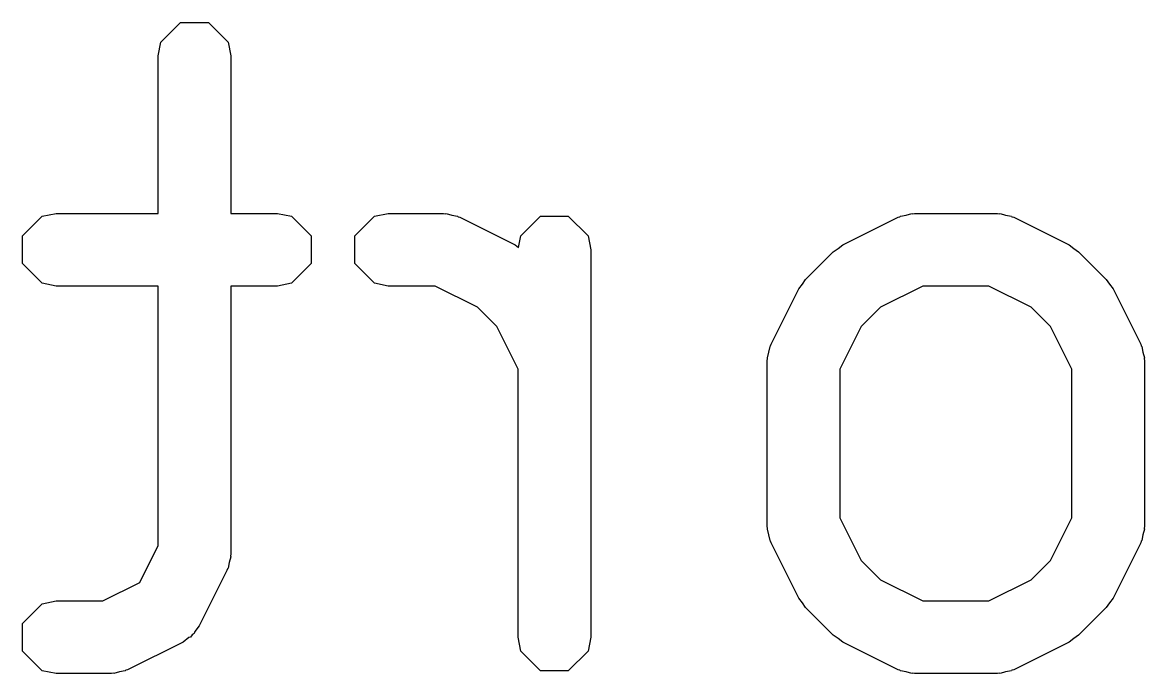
# Model space of a CAD drawing. Header units: inches. Extents: x 5.12 to 6.16, y -3.97 to -1.88.
# Drawn here: x 5.4795 to 5.5555, y -3.413 to -3.3689 of the extents above; entities that cross this region are included whole.
import ezdxf

# ---------------------------------------------------------------- set-up
doc = ezdxf.new("R2010")
doc.units = ezdxf.units.IN
doc.header["$MEASUREMENT"] = 0
doc.layers.add('B.Silkscreen', color=31, linetype='CONTINUOUS', true_color=0xe8b2a7)

msp = doc.modelspace()

# ---------------------------------------------------------------- linework, layer by layer
at = {"layer": 'B.Silkscreen', "linetype": 'CONTINUOUS'}
for p, q in [((5.488915, -3.370224), (5.490247, -3.368893)), ((5.490247, -3.368893), (5.49213, -3.368893)), ((5.49213, -3.368893), (5.493462, -3.370224)), ((5.488728, -3.371166), (5.488915, -3.370224)), ((5.493462, -3.370224), (5.493649, -3.371166)), ((5.488728, -3.381829), (5.488728, -3.371166)), ((5.493649, -3.371166), (5.493649, -3.381829)), ((5.479541, -3.383348), (5.480873, -3.382016)), ((5.480873, -3.382016), (5.481815, -3.381829)), ((5.481815, -3.381829), (5.488728, -3.381829)), ((5.493649, -3.381829), (5.496813, -3.381829)), ((5.496813, -3.381829), (5.497754, -3.382016)), ((5.497754, -3.382016), (5.499086, -3.383348)), ((5.502039, -3.383348), (5.50337, -3.382016)), ((5.50337, -3.382016), (5.504312, -3.381829)), ((5.504312, -3.381829), (5.508061, -3.381829)), ((5.508061, -3.381829), (5.508182, -3.381853)), ((5.508182, -3.381853), (5.508236, -3.381835)), ((5.508236, -3.381835), (5.508616, -3.381939)), ((5.508616, -3.381939), (5.509003, -3.382016)), ((5.509003, -3.382016), (5.509043, -3.382056)), ((5.509043, -3.382056), (5.509162, -3.382089)), ((5.509162, -3.382089), (5.512911, -3.383963)), ((5.513287, -3.383348), (5.514619, -3.382016)), ((5.514619, -3.382016), (5.516502, -3.382016)), ((5.516502, -3.382016), (5.517834, -3.383348)), ((5.535082, -3.383963), (5.538832, -3.382089)), ((5.538832, -3.382089), (5.538951, -3.382056)), ((5.538951, -3.382056), (5.538991, -3.382016)), ((5.538991, -3.382016), (5.539378, -3.381939)), ((5.539378, -3.381939), (5.539758, -3.381835)), ((5.539758, -3.381835), (5.539811, -3.381853)), ((5.539811, -3.381853), (5.539932, -3.381829)), ((5.539932, -3.381829), (5.545557, -3.381829)), ((5.545557, -3.381829), (5.545678, -3.381853)), ((5.545678, -3.381853), (5.545731, -3.381835)), ((5.545731, -3.381835), (5.546111, -3.381939)), ((5.546111, -3.381939), (5.546498, -3.382016)), ((5.546498, -3.382016), (5.546538, -3.382056)), ((5.546538, -3.382056), (5.546657, -3.382089)), ((5.546657, -3.382089), (5.550407, -3.383963)), ((5.479541, -3.385231), (5.479541, -3.383348)), ((5.499086, -3.383348), (5.499086, -3.385231)), ((5.502039, -3.385231), (5.502039, -3.383348)), ((5.513131, -3.384134), (5.513287, -3.383348)), ((5.517834, -3.383348), (5.518021, -3.384289)), ((5.512911, -3.383963), (5.513131, -3.384134)), ((5.518021, -3.384289), (5.518021, -3.410536)), ((5.532568, -3.386299), (5.534443, -3.384424)), ((5.534443, -3.384424), (5.534771, -3.384205)), ((5.534771, -3.384205), (5.535082, -3.383963)), ((5.550407, -3.383963), (5.550719, -3.384205)), ((5.550719, -3.384205), (5.551046, -3.384424)), ((5.551046, -3.384424), (5.552921, -3.386299)), ((5.480873, -3.386563), (5.479541, -3.385231)), ((5.499086, -3.385231), (5.497754, -3.386563)), ((5.50337, -3.386563), (5.502039, -3.385231)), ((5.481815, -3.38675), (5.480873, -3.386563)), ((5.488728, -3.38675), (5.481815, -3.38675)), ((5.488728, -3.404331), (5.488728, -3.38675)), ((5.496813, -3.38675), (5.493649, -3.38675)), ((5.493649, -3.38675), (5.493649, -3.404912)), ((5.497754, -3.386563), (5.496813, -3.38675)), ((5.504312, -3.38675), (5.50337, -3.386563)), ((5.507481, -3.38675), (5.504312, -3.38675)), ((5.510353, -3.388187), (5.507481, -3.38675)), ((5.530233, -3.390688), (5.532107, -3.386939)), ((5.532107, -3.386939), (5.532349, -3.386627)), ((5.532349, -3.386627), (5.532568, -3.386299)), ((5.540513, -3.38675), (5.53764, -3.388187)), ((5.544976, -3.38675), (5.540513, -3.38675)), ((5.547849, -3.388187), (5.544976, -3.38675)), ((5.552921, -3.386299), (5.55314, -3.386627)), ((5.55314, -3.386627), (5.553382, -3.386939)), ((5.553382, -3.386939), (5.555257, -3.390688)), ((5.511663, -3.389496), (5.510353, -3.388187)), ((5.53764, -3.388187), (5.53633, -3.389496)), ((5.549159, -3.389496), (5.547849, -3.388187)), ((5.5131, -3.392369), (5.511663, -3.389496)), ((5.53633, -3.389496), (5.534894, -3.392369)), ((5.550595, -3.392369), (5.549159, -3.389496)), ((5.5302, -3.390807), (5.530233, -3.390688)), ((5.555257, -3.390688), (5.555289, -3.390807)), ((5.529979, -3.391614), (5.530083, -3.391234)), ((5.530083, -3.391234), (5.53016, -3.390847)), ((5.53016, -3.390847), (5.5302, -3.390807)), ((5.555289, -3.390807), (5.555329, -3.390847)), ((5.555329, -3.390847), (5.555406, -3.391234)), ((5.555406, -3.391234), (5.55551, -3.391614)), ((5.529973, -3.391789), (5.529997, -3.391668)), ((5.529973, -3.403037), (5.529973, -3.391789)), ((5.529997, -3.391668), (5.529979, -3.391614)), ((5.55551, -3.391614), (5.555492, -3.391668)), ((5.555492, -3.391668), (5.555516, -3.391789)), ((5.555516, -3.391789), (5.555516, -3.403037)), ((5.5131, -3.410536), (5.5131, -3.392369)), ((5.534894, -3.392369), (5.534894, -3.402456)), ((5.550595, -3.402456), (5.550595, -3.392369)), ((5.534894, -3.402456), (5.53633, -3.405329)), ((5.549159, -3.405329), (5.550595, -3.402456)), ((5.529997, -3.403158), (5.529973, -3.403037)), ((5.529979, -3.403211), (5.529997, -3.403158)), ((5.530083, -3.403592), (5.529979, -3.403211)), ((5.53016, -3.403979), (5.530083, -3.403592)), ((5.555406, -3.403592), (5.555329, -3.403979)), ((5.55551, -3.403211), (5.555406, -3.403592)), ((5.555516, -3.403037), (5.555492, -3.403158)), ((5.555492, -3.403158), (5.55551, -3.403211)), ((5.48748, -3.406827), (5.488728, -3.404331)), ((5.5302, -3.404019), (5.53016, -3.403979)), ((5.530233, -3.404138), (5.5302, -3.404019)), ((5.532107, -3.407887), (5.530233, -3.404138)), ((5.555257, -3.404138), (5.553382, -3.407887)), ((5.555289, -3.404019), (5.555257, -3.404138)), ((5.555329, -3.403979), (5.555289, -3.404019)), ((5.493643, -3.405086), (5.493539, -3.405467)), ((5.493649, -3.404912), (5.493625, -3.405033)), ((5.493625, -3.405033), (5.493643, -3.405086)), ((5.493422, -3.405893), (5.493389, -3.406012)), ((5.493462, -3.405854), (5.493422, -3.405893)), ((5.493539, -3.405467), (5.493462, -3.405854)), ((5.53633, -3.405329), (5.537641, -3.406639)), ((5.547849, -3.406639), (5.549159, -3.405329)), ((5.493389, -3.406012), (5.491515, -3.409762)), ((5.537641, -3.406639), (5.540513, -3.408076)), ((5.544976, -3.408076), (5.547849, -3.406639)), ((5.484983, -3.408076), (5.48748, -3.406827)), ((5.480873, -3.408263), (5.481815, -3.408076)), ((5.481815, -3.408076), (5.484983, -3.408076)), ((5.532349, -3.408199), (5.532107, -3.407887)), ((5.532568, -3.408527), (5.532349, -3.408199)), ((5.540513, -3.408076), (5.544976, -3.408076)), ((5.55314, -3.408199), (5.552921, -3.408527)), ((5.553382, -3.407887), (5.55314, -3.408199)), ((5.479541, -3.409595), (5.480873, -3.408263)), ((5.534443, -3.410401), (5.532568, -3.408527)), ((5.552921, -3.408527), (5.551046, -3.410401)), ((5.479541, -3.411478), (5.479541, -3.409595)), ((5.491034, -3.410381), (5.490926, -3.41052)), ((5.491173, -3.410274), (5.491034, -3.410381)), ((5.491214, -3.410149), (5.491173, -3.410274)), ((5.491515, -3.409762), (5.491214, -3.410149)), ((5.534771, -3.41062), (5.534443, -3.410401)), ((5.551046, -3.410401), (5.550718, -3.41062)), ((5.490414, -3.410862), (5.486665, -3.412737)), ((5.490801, -3.410562), (5.490414, -3.410862)), ((5.490926, -3.41052), (5.490801, -3.410562)), ((5.513287, -3.411478), (5.5131, -3.410536)), ((5.518021, -3.410536), (5.517834, -3.411478)), ((5.535082, -3.410862), (5.534771, -3.41062)), ((5.538832, -3.412737), (5.535082, -3.410862)), ((5.550407, -3.410862), (5.546657, -3.412737)), ((5.550718, -3.41062), (5.550407, -3.410862)), ((5.480873, -3.412809), (5.479541, -3.411478)), ((5.514619, -3.412809), (5.513287, -3.411478)), ((5.517834, -3.411478), (5.516502, -3.412809)), ((5.486546, -3.41277), (5.486506, -3.412809)), ((5.486665, -3.412737), (5.486546, -3.41277)), ((5.538951, -3.41277), (5.538832, -3.412737)), ((5.538991, -3.412809), (5.538951, -3.41277)), ((5.546538, -3.41277), (5.546498, -3.412809)), ((5.546657, -3.412737), (5.546538, -3.41277)), ((5.481815, -3.412997), (5.480873, -3.412809)), ((5.485564, -3.412997), (5.481815, -3.412997)), ((5.485685, -3.412973), (5.485564, -3.412997)), ((5.485739, -3.412991), (5.485685, -3.412973)), ((5.486119, -3.412886), (5.485739, -3.412991)), ((5.486506, -3.412809), (5.486119, -3.412886)), ((5.516502, -3.412809), (5.514619, -3.412809)), ((5.539378, -3.412886), (5.538991, -3.412809)), ((5.539758, -3.412991), (5.539378, -3.412886)), ((5.539811, -3.412973), (5.539758, -3.412991)), ((5.539932, -3.412997), (5.539811, -3.412973)), ((5.545557, -3.412997), (5.539932, -3.412997)), ((5.545678, -3.412973), (5.545557, -3.412997)), ((5.545731, -3.412991), (5.545678, -3.412973)), ((5.546111, -3.412886), (5.545731, -3.412991)), ((5.546498, -3.412809), (5.546111, -3.412886))]:
    msp.add_line(p, q, dxfattribs=at)

doc.saveas('drawing.dxf')
